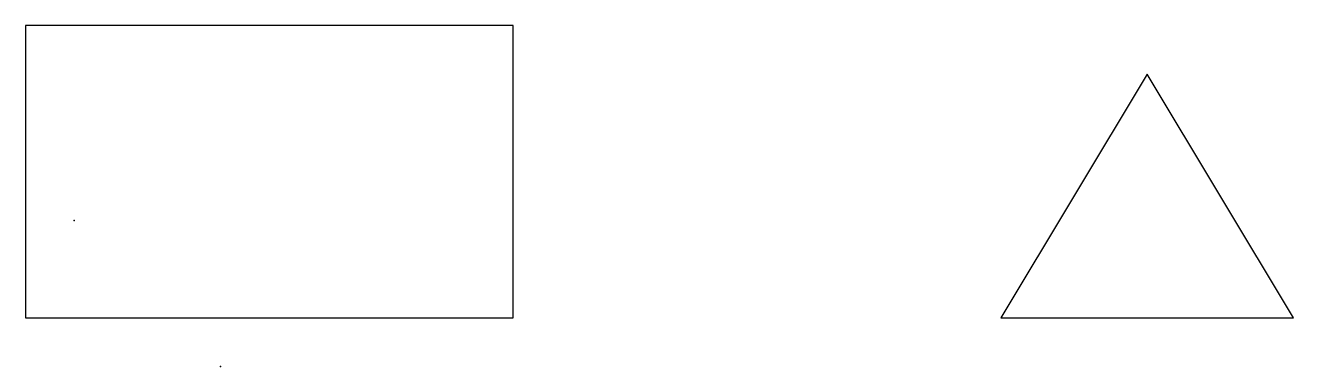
# Model space of a CAD drawing. Header units: metres. Extents: x 0 to 260, y -10 to 60.
import ezdxf

# ---------------------------------------------------------------- set-up
doc = ezdxf.new("R2010")
doc.units = ezdxf.units.M
doc.layers.add('FACE3D_REF', color=5, linetype='Continuous')
doc.layers.add('SURVEY_POINTS', color=3, linetype='Continuous')

msp = doc.modelspace()

# ---------------------------------------------------------------- linework, layer by layer
at = {"layer": 'FACE3D_REF'}
for points in [[(0, 0), (100, 0), (100, 60, 20), (0, 60, 20)], [(200, 0), (260, 0), (230, 50, 30)]]:
    msp.add_3dface(points, dxfattribs=at)
at = {"layer": 'SURVEY_POINTS'}
for p in [(10, 20, 30), (40, -10, 5)]:
    msp.add_point(p, dxfattribs=at)

doc.saveas('drawing.dxf')
